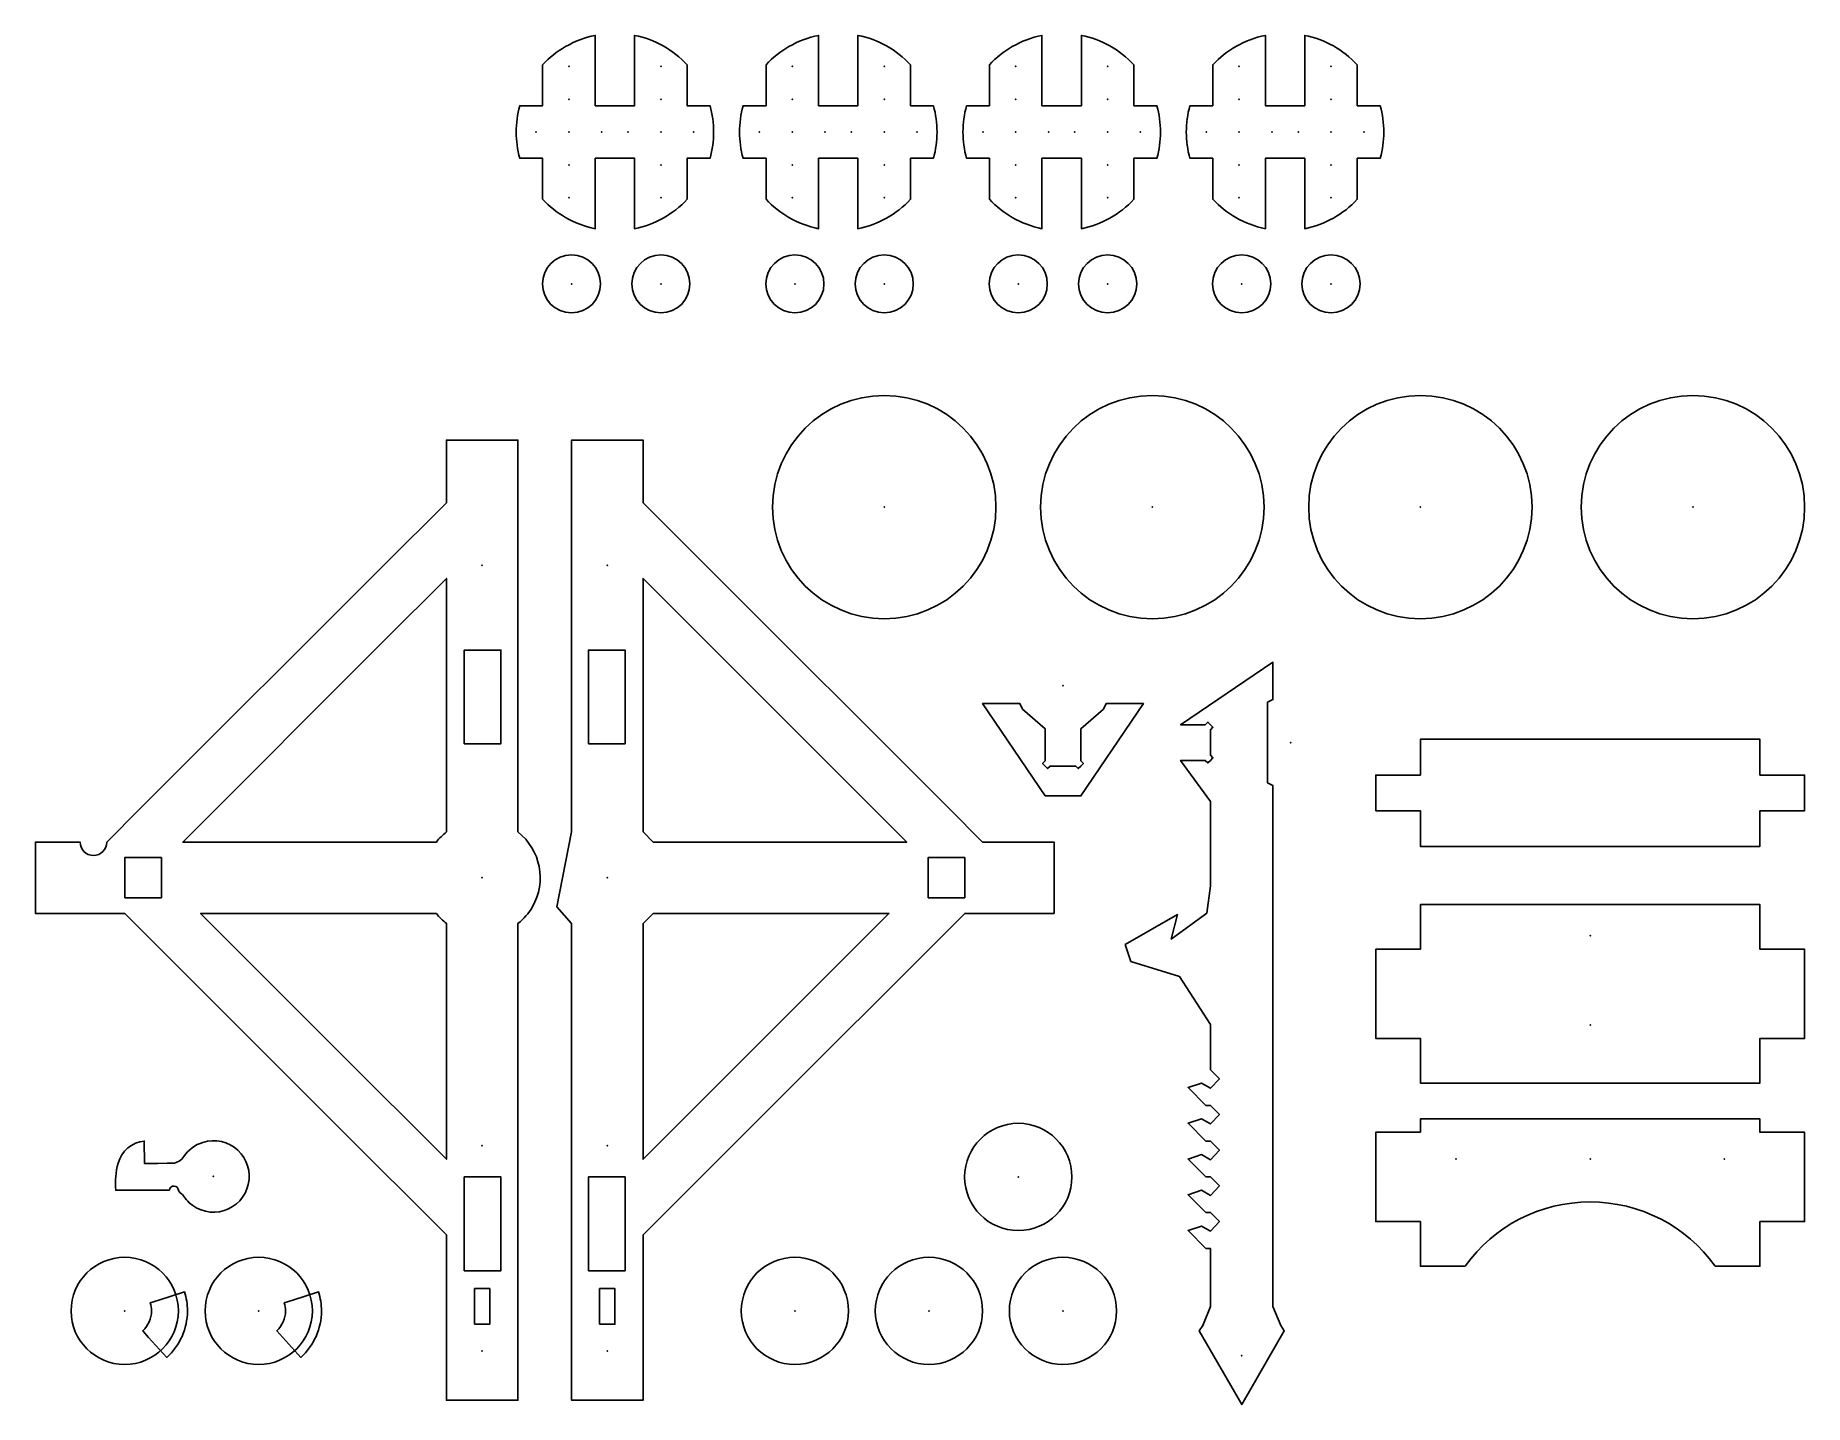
# Model space of a CAD drawing. Header units: millimetres. Extents: x 0 to 699, y -2 to 539.
import ezdxf

# ---------------------------------------------------------------- set-up
doc = ezdxf.new("R2010")
doc.units = ezdxf.units.MM
for name, color, linetype in [('CATAPULTE', 70, 'Continuous'), ('CHASSIS', 70, 'Continuous'), ('DIVERS_MECANIQUE', 70, 'Continuous'), ('ROUES', 70, 'Continuous'), ('TRAVERSES', 70, 'Continuous')]:
    doc.layers.add(name, color=color, linetype=linetype)

msp = doc.modelspace()

# ---------------------------------------------------------------- linework, layer by layer
at = {"layer": 'CATAPULTE'}
for points in [[(464.12, 130.59, 0), (467.65, 127.06, 0), (464.12, 123.28, 0), (460.59, 125.29, 0), (455.29, 123.53, 0), (462.35, 116.47, 0), (464.12, 116.47, 0), (467.65, 112.94, 0), (464.12, 109.16, 0), (460.59, 111.18, 0), (455.29, 109.41, 0), (462.35, 102.35, 0), (464.12, 102.35, 0), (467.65, 98.82, 0), (464.12, 95.04, 0), (460.59, 97.06, 0), (455.29, 95.29, 0), (462.35, 88.23, 0), (464.12, 88.23, 0), (467.65, 84.71, 0), (464.12, 80.92, 0), (460.59, 82.94, 0), (455.29, 81.18, 0), (462.35, 74.12, 0), (464.12, 74.12, 0), (467.65, 70.59, 0), (464.12, 66.81, 0), (460.59, 68.82, 0), (455.29, 67.06, 0), (462.35, 60, 0), (464.12, 60, 0), (464.12, 37.01, 0), (461.07, 29.47, 0), (459.66, 27.35, 0), (476.47, -1.76, 0), (493.28, 27.35, 0), (491.87, 29.47, 0), (488.82, 37.01, 0), (488.82, 141.18, 0), (488.82, 206.95, 0), (488.82, 215.77, 0), (488.82, 242.87, 0), (486.67, 243.93, 0), (486.67, 275.84, 0), (488.82, 276.9, 0), (488.82, 291.65, 0), (452.33, 266.94, 0), (462.09, 266.94, 0), (463.11, 267.96, 0), (464.12, 266.94, 0), (465.13, 265.93, 0), (464.12, 264.92, 0), (464.12, 254.85, 0), (465.13, 253.84, 0), (464.12, 252.83, 0), (463.11, 251.82, 0), (462.09, 252.83, 0), (452.33, 252.83, 0), (464.12, 236.59, 0), (464.12, 214, 0), (464.12, 206.95, 0), (464.12, 203.27, 0), (462.68, 192.46, 0), (448.67, 182.23, 0), (451.1, 191.91, 0), (430.48, 180.06, 0), (432.72, 173.37, 0), (451.95, 167.48, 0), (464.12, 148.48, 0), (464.12, 141.18, 0)], [(398.82, 238.8, 0), (374.12, 275.29, 0), (388.86, 275.29, 0), (389.93, 273.14, 0), (398.82, 265.33, 0), (398.82, 261.8, 0), (398.82, 252.61, 0), (397.81, 251.6, 0), (398.82, 250.59, 0), (399.83, 249.58, 0), (400.84, 250.59, 0), (405.88, 250.59, 0), (410.92, 250.59, 0), (411.93, 249.58, 0), (412.94, 250.59, 0), (413.95, 251.6, 0), (412.94, 252.61, 0), (412.94, 261.8, 0), (412.94, 265.33, 0), (421.84, 273.14, 0), (422.9, 275.29, 0), (437.65, 275.29, 0), (412.94, 238.8, 0)]]:
    msp.add_polyline3d(points, close=True, dxfattribs=at)
for p in [(405.88, 282.35), (495.88, 259.89), (476.47, 17.65)]:
    msp.add_point(p, dxfattribs=at)
at = {"layer": 'CHASSIS'}
for points in [[(28.24, 220.59), (41.44, 233.8), (137.65, 330), (162.35, 354.7), (162.35, 365.29), (162.35, 379.41), (190.59, 379.41), (190.59, 365.29), (190.59, 347.65), (190.59, 224.55, -0.373985), (196.34, 195, -0.096378), (190.59, 188.39), (190.59, 82.94), (190.59, 12.35), (190.59, 0), (162.35, 0), (162.35, 12.35), (162.35, 26.47), (162.35, 51.18), (162.35, 65.29), (120, 107.65), (35.29, 192.35), (21.18, 192.35), (0, 192.35), (0, 220.59), (17.65, 220.59, 1)], [(162.35, 224.55), (162.35, 300.05), (162.35, 324.76), (137.65, 300.05), (58.18, 220.59), (82.89, 220.59), (158.39, 220.59, -0.061339)], [(158.39, 192.35), (107.59, 192.35), (65.24, 192.35), (120, 137.59), (162.35, 95.24), (162.35, 112.89), (162.35, 137.59), (162.35, 188.39, -0.061339)]]:
    msp.add_lwpolyline(points, format="xyb", close=True, dxfattribs=at)
for points in [[(169.41, 259.41), (183.88, 259.41), (183.88, 296.47), (169.41, 296.47)], [(218.47, 259.41), (232.94, 259.41), (232.94, 296.47), (218.47, 296.47)], [(35.29, 198.53), (49.76, 198.53), (49.76, 214.41), (35.29, 214.41)], [(352.59, 198.53), (367.06, 198.53), (367.06, 214.41), (352.59, 214.41)], [(169.41, 51.18), (183.88, 51.18), (183.88, 88.23), (169.41, 88.23)], [(218.47, 51.18), (232.94, 51.18), (232.94, 88.23), (218.47, 88.23)], [(173.47, 30), (179.47, 30), (179.47, 44.12), (173.47, 44.12)], [(222.88, 30), (228.88, 30), (228.88, 44.12), (222.88, 44.12)]]:
    msp.add_lwpolyline(points, close=True, dxfattribs=at)
for points in [[(374.12, 220.59, 0), (360.91, 233.8, 0), (264.7, 330, 0), (240, 354.7, 0), (240, 365.29, 0), (240, 379.41, 0), (211.76, 379.41, 0), (211.76, 365.29, 0), (211.76, 347.65, 0), (211.76, 224.55, 0), (206.01, 195, 0), (211.76, 188.39, 0), (211.76, 82.94, 0), (211.76, 12.35, 0), (211.76, 0, 0), (240, 0, 0), (240, 12.35, 0), (240, 26.47, 0), (240, 51.18, 0), (240, 65.29, 0), (282.35, 107.65, 0), (367.06, 192.35, 0), (381.18, 192.35, 0), (402.35, 192.35, 0), (402.35, 220.59, 0), (384.7, 220.59, 0)], [(240, 224.55, 0), (240, 300.05, 0), (240, 324.76, 0), (264.7, 300.05, 0), (344.17, 220.59, 0), (319.46, 220.59, 0), (243.96, 220.59, 0)], [(243.96, 192.35, 0), (294.76, 192.35, 0), (337.11, 192.35, 0), (282.35, 137.59, 0), (240, 95.24, 0), (240, 112.89, 0), (240, 137.59, 0), (240, 188.39, 0)]]:
    msp.add_polyline3d(points, close=True, dxfattribs=at)
for p in [(176.47, 330), (225.88, 330), (176.47, 206.47), (225.88, 206.47), (176.47, 100.59), (225.88, 100.59), (176.47, 19.41), (225.88, 19.41)]:
    msp.add_point(p, dxfattribs=at)
at = {"layer": 'DIVERS_MECANIQUE'}
for points in [[(57.25, 81.92, -0.08705), (58.71, 80.42, 0.055682), (60.76, 78.05, 0.57735), (84.11, 85.3, 0.57735), (66.16, 101.9, 0.170854), (58.63, 96.3, -0.237798), (54.23, 93.63), (52.11, 93.62), (48.24, 93.6), (45.62, 93.59), (43.04, 93.58), (43, 102.4, 0.315409), (32.7, 93.71, 0.095901), (31.76, 82.94), (48.04, 83.02), (48.29, 83.02), (52.95, 83.04, -0.93261), (56.47, 82.94, 0.111487)], [(48.75, 39.56), (58.91, 42.77, -0.076855), (60.06, 35.29, -0.212451), (51.87, 16.89), (44.74, 24.81), (42.38, 27.43, 0.212451), (45.88, 35.29, 0.076855), (45.39, 38.49)], [(101.69, 39.56), (111.85, 42.77, -0.076855), (113, 35.29, -0.212451), (104.82, 16.89), (97.69, 24.81), (95.32, 27.43, 0.212451), (98.82, 35.29, 0.076855), (98.33, 38.49)]]:
    msp.add_lwpolyline(points, format="xyb", close=True, dxfattribs=at)
msp.add_lwpolyline([(57.25, 81.92, 0.017627), (57.41, 81.79)], format="xyb", dxfattribs=at)
for centre in [(388.23, 88.23), (35.29, 35.29), (88.23, 35.29), (300, 35.29), (352.94, 35.29), (405.88, 35.29)]:
    msp.add_circle(centre, 21.18, dxfattribs=at)
for p in [(70.34, 88.41), (388.23, 88.23), (35.29, 35.29), (88.23, 35.29), (300, 35.29), (352.94, 35.29), (405.88, 35.29)]:
    msp.add_point(p, dxfattribs=at)
at = {"layer": 'ROUES'}
for points in [[(257.43, 527.76, 0.156233), (236.68, 539.39), (236.68, 511.55), (221.12, 511.55), (221.12, 539.39, 0.080849), (209.4, 534.95, 0.074444), (200.36, 527.76), (200.36, 511.55), (191.31, 511.55, 0.13548), (191.31, 490.8), (200.36, 490.8), (200.36, 474.59, 0.074444), (209.4, 467.4, 0.080849), (221.12, 462.96), (221.12, 490.8), (236.68, 490.8), (236.68, 462.96, 0.156233), (257.43, 474.59), (257.43, 490.8), (266.49, 490.8, 0.067432), (267.9, 501.17, 0.067432), (266.49, 511.55), (257.43, 511.55)], [(345.67, 527.76, 0.156233), (324.92, 539.39), (324.92, 511.55), (309.35, 511.55), (309.35, 539.39, 0.080849), (297.64, 534.95, 0.074444), (288.6, 527.76), (288.6, 511.55), (279.54, 511.55, 0.13548), (279.54, 490.8), (288.6, 490.8), (288.6, 474.59, 0.074444), (297.64, 467.4, 0.080849), (309.35, 462.96), (309.35, 490.8), (324.92, 490.8), (324.92, 462.96, 0.156233), (345.67, 474.59), (345.67, 490.8), (354.73, 490.8, 0.067432), (356.13, 501.17, 0.067432), (354.73, 511.55), (345.67, 511.55)], [(433.9, 527.76, 0.156233), (413.15, 539.39), (413.15, 511.55), (397.59, 511.55), (397.59, 539.39, 0.080849), (385.87, 534.95, 0.074444), (376.83, 527.76), (376.83, 511.55), (367.78, 511.55, 0.13548), (367.78, 490.8), (376.83, 490.8), (376.83, 474.59, 0.074444), (385.87, 467.4, 0.080849), (397.59, 462.96), (397.59, 490.8), (413.15, 490.8), (413.15, 462.96, 0.156233), (433.9, 474.59), (433.9, 490.8), (442.96, 490.8, 0.067432), (444.37, 501.17, 0.067432), (442.96, 511.55), (433.9, 511.55)], [(522.14, 527.76, 0.156233), (501.39, 539.39), (501.39, 511.55), (485.82, 511.55), (485.82, 539.39, 0.080849), (474.11, 534.95, 0.074444), (465.07, 527.76), (465.07, 511.55), (456.01, 511.55, 0.13548), (456.01, 490.8), (465.07, 490.8), (465.07, 474.59, 0.074444), (474.11, 467.4, 0.080849), (485.82, 462.96), (485.82, 490.8), (501.39, 490.8), (501.39, 462.96, 0.156233), (522.14, 474.59), (522.14, 490.8), (531.2, 490.8, 0.067432), (532.6, 501.17, 0.067432), (531.2, 511.55), (522.14, 511.55)]]:
    msp.add_lwpolyline(points, format="xyb", close=True, dxfattribs=at)
for centre, radius in [((211.76, 441.18), 11.47), ((247.06, 441.18), 11.47), ((300, 441.18), 11.47), ((335.29, 441.18), 11.47), ((388.23, 441.18), 11.47), ((423.53, 441.18), 11.47), ((476.47, 441.18), 11.47), ((511.76, 441.18), 11.47), ((335.29, 352.94), 44.12), ((441.18, 352.94), 44.12), ((547.06, 352.94), 44.12), ((654.7, 352.94), 44.12)]:
    msp.add_circle(centre, radius, dxfattribs=at)
for p in [(210.74, 527.12), (247.06, 527.12), (298.98, 527.12), (335.29, 527.12), (387.21, 527.12), (423.53, 527.12), (475.45, 527.12), (511.76, 527.12), (210.74, 514.15), (247.06, 514.15), (298.98, 514.15), (335.29, 514.15), (387.21, 514.15), (423.53, 514.15), (475.45, 514.15), (511.76, 514.15), (197.77, 501.17), (210.74, 501.17), (223.71, 501.17), (234.09, 501.17), (247.06, 501.17), (260.03, 501.17), (286, 501.17), (298.98, 501.17), (311.95, 501.17), (322.32, 501.17), (335.29, 501.17), (348.26, 501.17), (374.24, 501.17), (387.21, 501.17), (400.18, 501.17), (410.56, 501.17), (423.53, 501.17), (436.5, 501.17), (462.47, 501.17), (475.45, 501.17), (488.42, 501.17), (498.79, 501.17), (511.76, 501.17), (524.73, 501.17), (210.74, 488.2), (247.06, 488.2), (298.98, 488.2), (335.29, 488.2), (387.21, 488.2), (423.53, 488.2), (475.45, 488.2), (511.76, 488.2), (210.74, 475.23), (247.06, 475.23), (298.98, 475.23), (335.29, 475.23), (387.21, 475.23), (423.53, 475.23), (475.45, 475.23), (511.76, 475.23), (211.76, 441.18), (247.06, 441.18), (300, 441.18), (335.29, 441.18), (388.23, 441.18), (423.53, 441.18), (476.47, 441.18), (511.76, 441.18), (335.29, 352.94), (441.18, 352.94), (547.06, 352.94), (654.7, 352.94)]:
    msp.add_point(p, dxfattribs=at)
at = {"layer": 'TRAVERSES'}
msp.add_lwpolyline([(600, 125.29), (601.76, 125.29), (605.29, 125.29), (681.17, 125.29), (681.17, 142.94), (698.82, 142.94), (698.82, 178.23), (681.17, 178.23), (681.17, 195.88), (605.29, 195.88), (601.76, 195.88), (600, 195.88), (547.06, 195.88), (547.06, 178.23), (529.41, 178.23), (529.41, 142.94), (547.06, 142.94), (547.06, 125.29)], close=True, dxfattribs=at)
msp.add_lwpolyline([(547.06, 105.88), (547.06, 111.18), (600, 111.18), (605.29, 111.18), (681.17, 111.18), (681.17, 105.88), (698.82, 105.88), (698.82, 70.59), (681.17, 70.59), (681.17, 52.94), (663.53, 52.94, 0.514112), (564.7, 52.94), (547.06, 52.94), (547.06, 70.59), (529.41, 70.59), (529.41, 105.88)], format="xyb", close=True, dxfattribs=at)
msp.add_polyline3d([(600, 261.18, 0), (547.06, 261.18, 0), (547.06, 254.12, 0), (547.06, 247.06, 0), (529.41, 247.06, 0), (529.41, 232.94, 0), (547.06, 232.94, 0), (547.06, 225.88, 0), (547.06, 218.82, 0), (600, 218.82, 0), (601.76, 218.82, 0), (605.29, 218.82, 0), (681.17, 218.82, 0), (681.17, 225.88, 0), (681.17, 232.94, 0), (698.82, 232.94, 0), (698.82, 247.06, 0), (681.17, 247.06, 0), (681.17, 254.12, 0), (681.17, 261.18, 0), (605.29, 261.18, 0), (601.76, 261.18, 0)], close=True, dxfattribs=at)
for p in [(614.12, 183.53), (614.12, 148.23), (561.17, 95.29), (614.12, 95.29), (667.06, 95.29)]:
    msp.add_point(p, dxfattribs=at)

doc.saveas('drawing.dxf')
